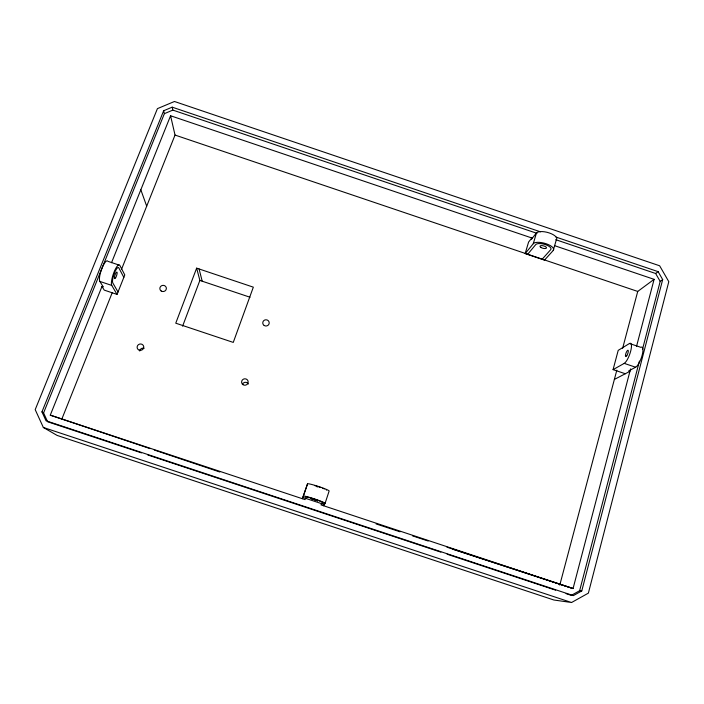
<?xml version="1.0" encoding="UTF-8"?>
<svg xmlns="http://www.w3.org/2000/svg" width="704" height="704" viewBox="0 0 704 704"><rect width="100%" height="100%" fill="white"/><g stroke="black" fill="none" stroke-linecap="round" stroke-linejoin="round"><path stroke-width="1.06" d="M540.531 231.845L172.19 107.166L163.662 110.748L41.95 411.884L46.024 420.781L573.355 595.61L581.768 590.929L662.684 279.594L658.108 271.638L556.134 237.125M636.495 346.526L654.104 279.338L554.506 245.643M566.06 593.639L571.278 595.373L579.63 590.718L639.426 361.117M642.47 349.43L660.185 281.398L662.684 279.594M559.768 585.121L616.827 370.172M622.635 348.278L637.727 291.438L654.104 279.338M630.643 368.861L629.939 371.29L625.31 373.745L613.078 369.635L618.209 350.363L629.473 343.499L640.842 347.327A10.78 3.08 -70 0 1 642.189 355.08A10.78 3.08 -70 0 1 635.642 367.224L628.751 370.894L629.939 371.29L573.065 588.544L452.945 549.287M531.854 237.987L528.59 242.062L525.166 253.581L544.509 260.128L553.247 250.448L556.345 239.756A10.657 4.083 14.7 0 0 549.287 232.954A10.657 4.083 14.7 0 0 536.43 233.015L531.511 239.149L531.854 237.987L170.57 115.755L111.522 262.715M525.166 253.581L533.28 243.698L536.43 233.015M323.638 505.762L325.107 503.307L329.129 491.022A11.378 0.942 18.3 0 0 318.842 486.596A11.378 0.942 18.3 0 0 307.534 483.85L302.403 498.722M323.374 505.234L324.016 503.246M324.06 504.469L302.834 497.429L307.534 483.85M182.6 326.172L199.874 280.421L196.645 268.145L253.334 287.162L233.262 342.408L175.754 323.189L196.645 268.145M118.026 291.984L124.793 274.93L119.786 265.311A11.079 2.719 -71.4 0 0 114.013 272.184A11.079 2.719 -71.4 0 0 111.751 285.41L117.04 294.413L118.026 291.984L112.772 282.902A8.307 2.042 -71.4 0 1 114.462 272.985A8.307 2.042 -71.4 0 1 118.791 267.819L123.825 277.35M61.917 418.871L112.218 292.679M121.546 269.271L175.032 135.062L170.57 115.755M150.137 448.633L50.274 415.149L101.974 286.484L103.268 286.924L99.845 281.424A11.079 2.86 -71.4 0 1 102.001 268.162A11.079 2.86 -71.4 0 1 107.941 261.342L118.8 264.977M141.504 452.883L47.617 421.758L43.578 412.922L164.375 113.661L163.662 110.748M527.569 254.417L535.762 244.552A8.017 2.983 14.8 0 1 545.398 244.596A8.017 2.983 14.8 0 1 550.739 249.621L542.089 259.31M555.746 239.686L655.635 273.495L658.108 271.638M613.078 369.635L624.219 363.378A10.78 2.948 -70.1 0 0 630.67 351.199A10.78 2.948 -70.1 0 0 629.473 343.499M571.551 602.51L588.377 593.129L668.8 281.662L659.639 265.778L174.469 101.49L157.423 108.636L35.2 409.64L43.34 427.46L57.103 435.415L553.89 600.01L571.551 602.51L43.34 427.46M614.372 379.438L625.31 373.745M164.375 113.661L172.841 110.097L537.02 233.35M579.63 590.718L581.768 590.929M316.774 486.649L317.61 486.895M376.103 523.943L400.066 531.802M412.57 535.902L428.208 541.033M446.961 547.184L573.065 588.544L320.989 504.882L322.397 502.418A8.562 0.598 18.3 0 0 314.626 499.198A8.562 0.598 18.3 0 0 306.152 497.024L305.061 499.602L50.274 415.149M147.761 454.96L440.88 552.138M447.146 554.215L555.632 590.181M199.874 280.421L250.026 297.238M99.845 281.424L111.751 285.41M117.04 294.413L104.254 290.127L101.974 286.484M154.299 450.032L219.833 472.006M624.219 363.378L635.642 367.224M175.032 135.062L637.727 291.438M41.95 411.884L43.578 412.922M655.635 273.495L660.185 281.398M140.826 189.781L146.696 206.175M199.082 268.963L202.206 281.204M172.19 107.166L172.841 110.097M314.582 485.54A8.536 0.713 18.3 0 1 316.589 486.13M317.293 486.35A8.536 0.713 18.3 0 1 318.718 486.816M319.422 487.054A8.536 0.713 18.3 0 1 320.813 487.538M322.74 488.25A8.536 0.713 18.3 0 1 324.359 488.91M326.269 489.878A8.536 0.713 18.3 0 1 326.427 490.125M303.442 496.126A11.414 0.801 18.3 0 1 314.75 499.022A11.414 0.801 18.3 0 1 325.107 503.307M533.28 243.698A10.692 3.978 14.8 0 1 546.137 243.742A10.692 3.978 14.8 0 1 553.247 250.448M242.387 384.402A3.23 3.15 -11.5 0 1 248.336 384.023M139.744 351.032A3.274 3.124 -17.6 0 1 144.135 348.286M311.045 498.582L317.662 500.843L311.045 498.582M540.918 247.447A3.344 1.241 14.8 0 0 546.374 248.142A3.344 1.241 14.8 0 0 542.476 245.661A3.344 1.241 14.8 0 0 540.918 247.447M115.623 277.772A3.458 0.854 -71.4 0 0 117.04 272.21A3.458 0.854 -71.4 0 0 114.69 276.056A3.458 0.854 -71.4 0 0 115.623 277.772M626.754 355.74A3.37 0.924 -70.1 0 0 628.17 350.363A3.37 0.924 -70.1 0 0 625.689 354.103A3.37 0.924 -70.1 0 0 626.754 355.74M161.216 291.016A3.274 3.106 -9.4 0 0 166.364 288.675A3.274 3.106 -9.4 0 0 161.735 285.648A3.274 3.106 -9.4 0 0 161.216 291.016M243.038 384.683A3.291 3.212 -10.9 0 0 248.169 382.219A3.291 3.212 -10.9 0 0 243.461 379.122A3.291 3.212 -10.9 0 0 243.038 384.683M264.176 325.486A3.238 3.133 0.9 0 0 269.21 323.118A3.238 3.133 0.9 0 0 264.563 320.082A3.238 3.133 0.9 0 0 264.176 325.486M139.269 350.187A3.344 3.186 -17.3 0 0 143.722 346.553A3.344 3.186 -17.3 0 0 138.318 344.749A3.344 3.186 -17.3 0 0 139.269 350.187"/></g></svg>
